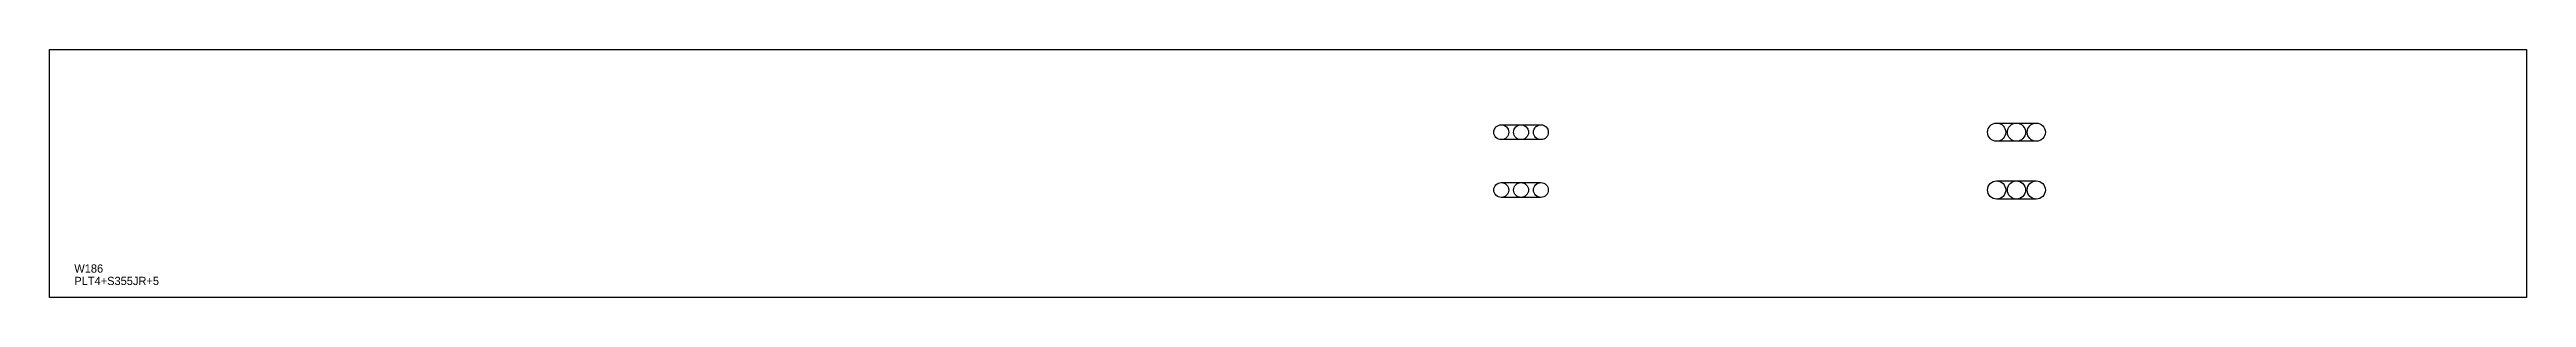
# Model space of a CAD drawing. Extents: x 0 to 3000, y 0 to 300.
import ezdxf

# ---------------------------------------------------------------- set-up
doc = ezdxf.new("R2010")
doc.units = 0
for name, color, linetype in [('18', 7, 'CONTINUOUS'), ('22', 7, 'CONTINUOUS'), ('CUT', 7, 'CONTINUOUS'), ('LAYOUT', 4, 'CONTINUOUS'), ('SCRIBE', 3, 'CONTINUOUS'), ('TEXT', 7, 'CONTINUOUS')]:
    doc.layers.add(name, color=color, linetype=linetype)

msp = doc.modelspace()

# ---------------------------------------------------------------- linework, layer by layer
at = {"layer": '18', "color": 7, "linetype": 'CONTINUOUS'}
for centre, radius in [((1758.27, 199.99), 9), ((1782.27, 199.99), 9), ((1806.27, 199.99), 9), ((1758.27, 129.99), 9), ((1782.27, 129.99), 9), ((1806.27, 129.99), 9), ((0, 0), 0), ((0, 0), 0)]:
    msp.add_circle(centre, radius, dxfattribs=at)
at = {"layer": '22', "color": 7, "linetype": 'CONTINUOUS'}
for centre, radius in [((2358.27, 199.99), 11), ((2382.27, 199.99), 11), ((2406.27, 199.99), 11), ((2358.27, 129.99), 11), ((2382.27, 129.99), 11), ((2406.27, 129.99), 11), ((0, 0), 0), ((0, 0), 0)]:
    msp.add_circle(centre, radius, dxfattribs=at)
at = {"layer": 'CUT', "color": 7, "linetype": 'CONTINUOUS'}
msp.add_lwpolyline([(0, 0), (0, 300), (3000, 300), (3000, 0)], close=True, dxfattribs=at)
at = {"layer": 'LAYOUT', "color": 4, "linetype": 'CONTINUOUS'}
for points in [[(2358.27, 188.99, -1), (2358.27, 210.99), (2406.27, 210.99, -1), (2406.27, 188.99)], [(1758.27, 190.99, -1), (1758.27, 208.99), (1806.27, 208.99, -1), (1806.27, 190.99)], [(1758.27, 120.99, -1), (1758.27, 138.99), (1806.27, 138.99, -1), (1806.27, 120.99)], [(2358.27, 118.99, -1), (2358.27, 140.99), (2406.27, 140.99, -1), (2406.27, 118.99)]]:
    msp.add_lwpolyline(points, format="xyb", close=True, dxfattribs=at)

# ---------------------------------------------------------------- texts
at = {"layer": 'SCRIBE', "color": 3}
msp.add_text('W186', height=10, dxfattribs=at).set_placement((30, 30))
at = {"layer": 'TEXT', "color": 7}
msp.add_text('PLT4+S355JR+5', height=10, dxfattribs=at).set_placement((30, 15))

doc.saveas('drawing.dxf')
